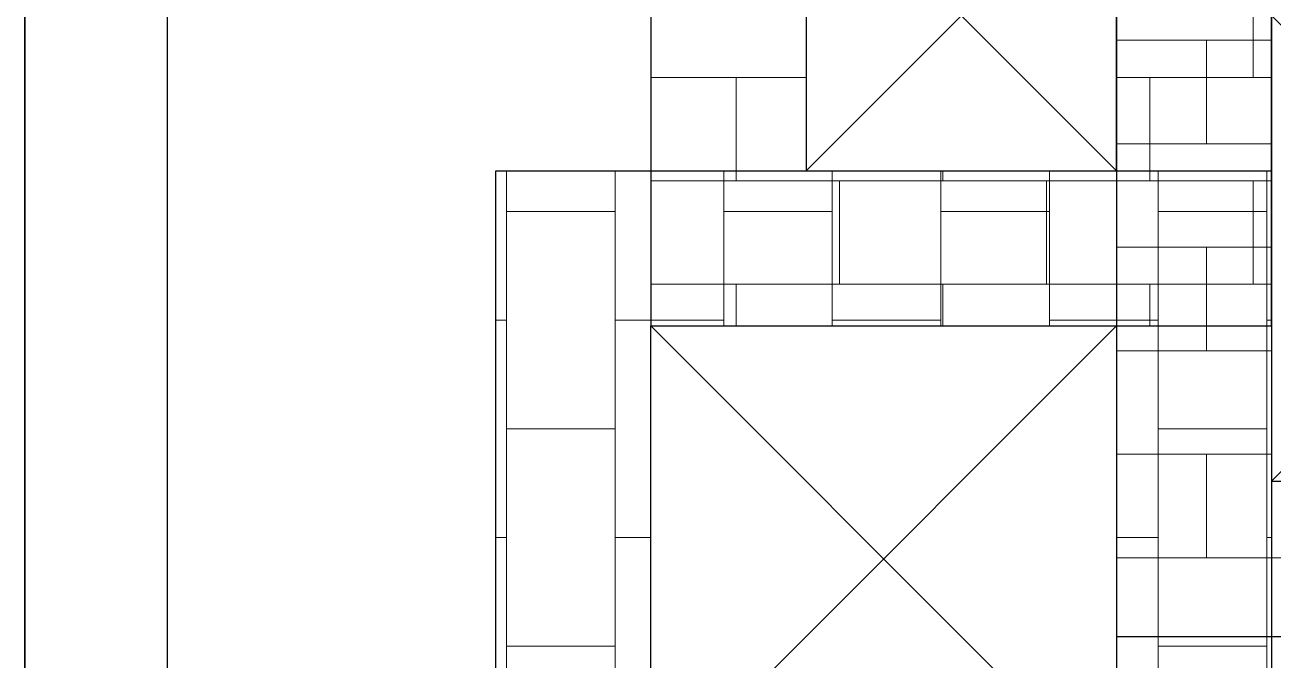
# Model space of a CAD drawing. Header units: millimetres. Extents: x 27934 to 36193, y -8056 to 1263.
# Drawn here: x 33851 to 35077, y -4129 to -3505 of the extents above; entities that cross this region are included whole.
import ezdxf

# ---------------------------------------------------------------- set-up
doc = ezdxf.new("R2010")
doc.units = ezdxf.units.MM
doc.header["$MEASUREMENT"] = 0
for name, color, linetype in [('_CarpetFSI', 191, 'Continuous'), ('_ResiFSI', 190, 'Continuous'), ('WWP', 92, 'Continuous')]:
    doc.layers.add(name, color=color, linetype=linetype)
for name, color, linetype, lineweight in [('PP-TOILET 3', 8, 'Continuous', 30), ('RWP', 150, 'Continuous', 15), ('SWP', 1, 'Continuous', 15), ('WALL A', 7, 'Continuous', 5)]:
    doc.layers.add(name, color=color, linetype=linetype, lineweight=lineweight)

# ---------------------------------------------------------------- blocks, each defined once
blk = doc.blocks.new('IC 1')
at = {"layer": 'SWP', "lineweight": 15, "ltscale": 30}
h = blk.add_hatch(dxfattribs=at)
h.set_pattern_fill('AR-B816', color=9, scale=6.000607146966712, style=0)
h.set_pattern_definition([(179.999999999925, (376164.1073075047, 227652.4805268024), (5.2382e-12, 4.000404764649728), []), (90, (376164.1073075047, 227652.4805268024), (4.000404764654966, 4.000404764644491), [4.000404764649728, -4.000404764649728])])
h.paths.add_polyline_path([(376179.1088253719, 227667.4820446698), (376179.1088253719, 227637.4790089349), (376149.105789637, 227637.479008935), (376149.1057896372, 227667.4820446698)])
h.paths.add_polyline_path([(376155.1063967842, 227661.4814375228), (376155.1063967842, 227643.479616082), (376173.108218225, 227643.479616082), (376173.108218225, 227661.4814375228)], flags=16)
at = {"layer": 'SWP', "linetype": 'Continuous', "lineweight": 30, "ltscale": 30}
for p, q in [((376173.108218225, 227661.4814375228), (376155.1063967842, 227643.479616082)), ((376173.108218225, 227643.479616082), (376155.1063967842, 227661.4814375228))]:
    blk.add_line(p, q, dxfattribs=at)
for points in [[(376179.1088253719, 227667.4820446698), (376149.1057896372, 227667.4820446698), (376149.105789637, 227637.479008935), (376179.1088253719, 227637.4790089349)], [(376173.108218225, 227661.4814375228), (376155.1063967842, 227661.4814375228), (376155.1063967842, 227643.479616082), (376173.108218225, 227643.479616082)]]:
    blk.add_lwpolyline(points, close=True, dxfattribs=at)
blk = doc.blocks.new('GT 1')
at = {"layer": 'WWP', "lineweight": 15}
h = blk.add_hatch(dxfattribs=at)
h.set_pattern_fill('AR-B816', color=9, scale=0.5, style=0)
h.set_pattern_definition([(0, (0, 0), (0, 4), []), (90, (0, 0), (-3.999999999999998, 4), [4, -4])])
h.paths.add_polyline_path([(376155.106396784, 227649.4802232289), (376131.1039681962, 227649.480223229), (376131.1039681962, 227673.4826518168), (376155.1063967842, 227673.4826518168)])
h.paths.add_polyline_path([(376149.1057896372, 227667.4820446698), (376137.1045753433, 227667.4820446698), (376137.1045753433, 227655.4808303759), (376149.105789637, 227655.4808303759)], flags=16)
at = {"layer": 'WWP', "lineweight": 30}
for p, q in [((376149.105789637, 227655.4808303759), (376137.1045753433, 227667.4820446698)), ((376137.1045753433, 227655.4808303759), (376149.1057896372, 227667.4820446698))]:
    blk.add_line(p, q, dxfattribs=at)
for points in [[(376155.106396784, 227649.4802232289), (376155.1063967842, 227673.4826518168), (376131.1039681962, 227673.4826518168), (376131.1039681962, 227649.480223229)], [(376149.105789637, 227655.4808303759), (376149.1057896372, 227667.4820446698), (376137.1045753433, 227667.4820446698), (376137.1045753433, 227655.4808303759)]]:
    blk.add_lwpolyline(points, close=True, dxfattribs=at)
blk = doc.blocks.new('GHYTU')
at = {"layer": 'RWP', "lineweight": 13, "ltscale": 30}
h = blk.add_hatch(dxfattribs=at)
h.set_pattern_fill('AR-B816', color=9, scale=0.0437500000004244, angle=-90.00000000009364, style=0)
h.set_pattern_definition([(270, (18204.31744541942, 19409.05260894233), (0.3500000000033954, -5.721e-13), []), (359.9999999999064, (18204.31744541942, 19409.05260894233), (0.3500000000039675, 0.3500000000028232), [0.3500000000033954, -0.3500000000033954])])
h.paths.add_polyline_path([(1084.106445236244, 356.8383337718769), (1086.606445236259, 356.8383337718769), (1086.606445236259, 354.3383337718625), (1084.106445236244, 354.3383337718625)])
h.paths.add_polyline_path([(1084.606445236244, 354.8383337718624), (1086.106445236255, 354.8383337718624), (1086.106445236259, 356.3383337718806), (1084.606445236244, 356.3383337718806)], flags=16)
at = {"layer": 'RWP', "lineweight": 30, "ltscale": 30}
for p, q in [((1086.106445236259, 356.3383337718769), (1084.606445236244, 354.8383337718624)), ((1086.106445236259, 354.8383337718624), (1084.606445236244, 356.3383337718769))]:
    blk.add_line(p, q, dxfattribs=at)
for points in [[(1084.106445236244, 356.8383337718769), (1084.106445236244, 354.3383337718625), (1086.606445236259, 354.3383337718625), (1086.606445236259, 356.8383337718769)], [(1084.606445236244, 356.3383337718769), (1084.606445236244, 354.8383337718624), (1086.106445236259, 354.8383337718624), (1086.106445236259, 356.3383337718769)]]:
    blk.add_lwpolyline(points, close=True, dxfattribs=at)

msp = doc.modelspace()

# ---------------------------------------------------------------- linework, layer by layer
at = {"layer": '_CarpetFSI'}
msp.add_lwpolyline([(35261.18965250795, -4896.812091245345), (33851.18965250795, -4896.812091245345), (33851.18965250795, -2701.812091245345), (34786.18964868954, -2701.812091245345), (34786.18964868954, -416.8120912565208), (33936.18965250795, -416.8120912565208), (33936.18965250795, 663.1879049325067), (30501.18964868953, 663.1879049325067), (30501.18964868953, -556.812091245345), (28266.18965250795, -556.812091245345), (28266.18965250795, -7641.766509435169), (35261.18965250795, -7641.766509435169)], close=True, dxfattribs=at)
at = {"layer": '_ResiFSI'}
msp.add_lwpolyline([(33991.18965250795, -2841.812091245345), (34926.18965250795, -2841.812091245345), (34926.18965250795, -276.8120912565209), (34076.18965250795, -276.8120912565209), (34076.18965250795, 803.187904932507), (28126.18965250795, 803.187904932507), (28126.18965250795, -7781.766513246141), (35401.18965250795, -7781.766513246141), (35401.18965250795, -4756.812091256521), (33991.18965250795, -4756.812091256521)], close=True, dxfattribs=at)
at = {"layer": 'PP-TOILET 3', "lineweight": 0, "ltscale": 60}
msp.add_lwpolyline([(33851.18965250795, -2801.812095067493), (31716.19877703657, -2801.812095067493), (31716.19877703657, -4251.815952486388), (33851.18965250795, -4251.815952486388)], close=True, dxfattribs=at)
at = {"layer": 'WALL A', "linetype": 'Continuous', "lineweight": 30, "ltscale": 0.6}
msp.add_lwpolyline([(33991.18965250795, -3491.812091256521), (33851.18965250795, -3491.812091256521), (33851.18965250795, -4896.812091245345), (33991.18965250795, -4896.812091245345), (33991.18965250795, -4756.812091256521)], close=True, dxfattribs=at)

# ---------------------------------------------------------------- block references
at = {"layer": 'RWP', "xscale": -304.880732640346, "yscale": 304.880732640346, "zscale": 304.880732640346}
msp.add_blockref('GHYTU', (365599.0587678682, -112441.3214515252), dxfattribs=at)
at = {"layer": 'SWP', "color": 0, "linetype": 'Continuous', "lineweight": 13, "xscale": 25.40415704388033, "yscale": 25.40415704388033, "zscale": 25.40415704388033}
msp.add_blockref('IC 1', (-9520827.504277304, -5787043.775731957), dxfattribs=at)
at = {"layer": 'WWP', "color": 0, "linetype": 'Continuous', "lineweight": 13, "xscale": 25.40415704388033, "yscale": 25.40415704388033, "zscale": 25.40415704388033}
msp.add_blockref('GT 1', (-9520827.504277304, -5787043.775731957), dxfattribs=at)

doc.saveas('drawing.dxf')
